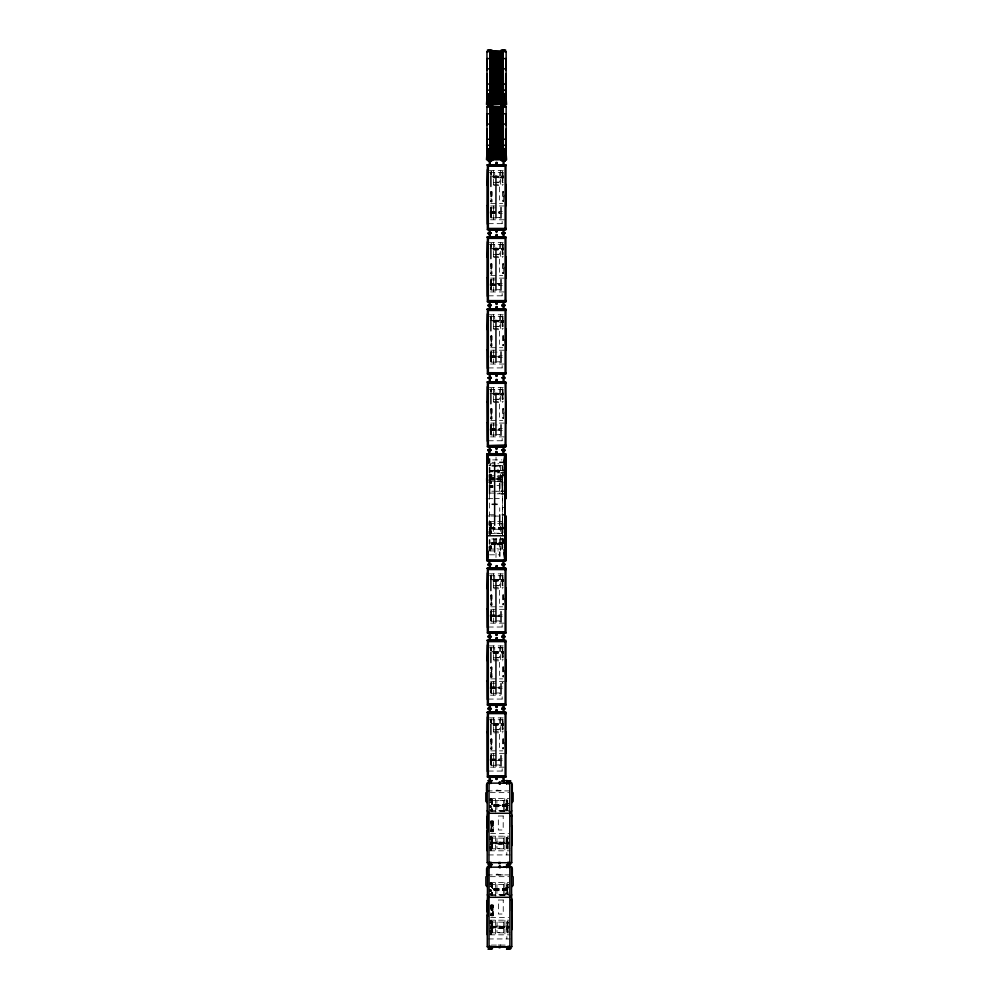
<?xml version="1.0" encoding="UTF-8"?>
<svg xmlns="http://www.w3.org/2000/svg" width="999" height="999" viewBox="0 0 999 999"><rect width="100%" height="100%" fill="white"/><g stroke="black" fill="none" stroke-linecap="round" stroke-linejoin="round"><path stroke-width="0.75" stroke-dasharray="5 3.75" d="M495.991 557.492L496.003 552.971M496.016 543.518L496.016 538.861M503.271 469.617L502.372 478.946L502.372 515.796M503.034 474.275L502.584 479.045L489.46 479.045M502.397 181.843L502.397 171.915M502.235 254.333L502.235 243.744L502.397 253.996M502.397 326.086L502.397 316.159M502.397 398.938L502.397 389.011M502.397 585.189L502.397 575.274M502.397 657.267L502.172 646.977L502.235 657.542M502.397 729.233L502.397 719.305M491.208 175.075L491.383 171.578L491.446 174.962M491.258 217.32L491.496 207.055L491.496 217.62M491.208 244.081L490.709 247.228M491.433 289.81L491.433 279.221L491.496 289.81M491.208 316.134L490.909 319.493L490.709 316.745M491.433 361.9L491.496 351.311M491.208 392.17L491.383 388.673L491.446 392.058M491.496 434.715L491.496 424.188M491.208 579.695L491.446 574.937L491.383 579.67M491.258 620.666L491.496 610.414L491.496 621.003M491.208 647.277L491.208 650.461L491.383 647.015M491.258 692.719L491.496 682.454L491.496 693.056M491.208 723.488L491.446 718.968L491.446 723.701M491.258 754.782L491.496 765.047L491.496 754.445M491.258 351.648L491.258 361.563M502.122 533.291L502.122 522.689L502.297 532.954M502.11 476.486L502.347 474.15M502.06 481.443L502.06 492.007M502.297 491.67L502.297 481.743M502.397 181.468L502.397 172.19M502.397 244.443L502.897 244.043L502.897 254.033L502.172 254.008L502.897 253.634M502.235 326.099L502.897 326.124L502.397 316.446M502.235 398.951L502.897 398.663M502.397 584.827L502.397 575.549M502.235 657.242L502.897 656.955M491.208 172.19L490.709 171.89M491.258 207.667L490.771 207.667M490.709 244.043L491.446 244.068L490.709 244.355M491.433 279.545L490.771 279.558L490.771 289.51L491.496 289.385M491.208 316.446L490.709 316.159M491.258 351.923L490.771 351.923M491.208 389.285L490.709 388.973M491.433 424.475L490.771 424.862M491.208 575.549L490.709 575.274M490.709 647.677L491.383 647.302L490.709 647.315M491.433 682.779L490.771 683.066M491.208 719.58L490.709 719.268M491.433 754.769L490.771 755.144M491.083 481.73L490.397 482.017M502.297 532.667L502.809 532.579M502.235 729.133L502.897 728.858M491.208 172.29L490.709 172.19M502.859 476.161L502.11 476.061L502.859 475.874M490.909 523.301L488.986 522.939M491.258 611.113L490.771 611.113M490.909 523.389L490.397 523.301M491.446 389.672L490.709 390.06M502.809 531.893L502.06 532.292M490.397 524.075L491.146 523.676M489.722 799.999L492.544 799.737L492.232 804.782M506.905 810.963L506.905 799.737L506.83 810.963L507.804 810.614L507.804 800.062L506.83 799.737M492.532 837.324L492.619 848.563L492.619 837.324L492.532 848.563L491.645 848.238L491.645 837.649M492.594 888.498L492.594 883.753L492.295 887.449L491.62 887.449M506.88 883.79L506.88 894.992M492.594 921.353L492.669 932.579L492.669 921.353L491.695 921.665L491.695 932.254M507.03 932.579L507.03 921.353L507.917 921.702L507.917 932.254L507.03 932.579L506.955 921.353M492.594 883.79L489.772 884.015M491.446 172.727L490.909 172.777M491.433 208.204L490.771 208.454M491.446 316.983L490.909 317.02M491.433 352.46L490.771 352.697M491.433 425.299L490.771 425.537M491.446 576.086L490.909 576.161M491.433 611.563L490.771 611.8M491.208 648.363L490.709 648.363M491.433 683.603L490.771 683.84M491.446 720.117L490.909 720.154M491.433 755.594L490.771 755.831M502.122 490.859L502.809 490.621M507.192 894.33L507.854 894.242M492.232 800.386L489.722 800.474M492.357 922.002L491.695 922.002M506.905 809.914L507.804 809.49M507.03 931.53L507.917 931.318M492.544 800.786L491.57 800.998M492.669 922.402L491.695 922.614M506.955 893.768L507.854 893.518M507.03 931.355L507.917 931.105M492.544 800.961L491.57 801.21M492.669 922.564L489.835 922.889M491.433 209.216L490.771 209.403M491.208 246.079L490.709 245.879M491.433 281.368L490.771 281.556M491.433 353.459L490.771 353.646M491.433 426.311L490.771 426.486M491.433 612.562L490.771 612.749M491.433 756.605L490.771 756.78M502.122 531.131L502.809 530.944M502.122 489.847L502.809 489.66M506.905 808.903L507.804 808.691M507.03 930.506L507.917 930.306M492.544 801.81L489.722 802.035M492.669 923.413L489.835 923.638M506.905 808.678L507.804 808.491M507.03 930.294L507.917 930.094M492.544 802.022L489.722 802.372M492.669 923.638L491.695 923.825M502.397 178.908L502.897 178.908M502.397 323.164L502.897 323.164M502.397 396.004L502.897 396.004M502.397 582.267L502.897 582.267M502.235 654.432L502.897 654.308M502.397 726.298L502.897 726.298M491.208 319.093L490.709 319.093M491.208 391.945L490.709 391.945M491.208 578.196L490.709 578.196M491.208 650.237L490.709 650.237M491.208 722.227L490.709 722.227M490.909 525.949L490.397 525.949M502.397 178.696L502.897 178.696M502.397 322.939L502.897 322.889M502.397 395.779L502.697 395.641M502.397 582.042L502.897 581.992M502.397 654.083L502.897 654.045M502.397 726.073L502.697 725.936M491.433 210.439L490.771 210.627M491.208 247.228L491.446 243.744M491.433 354.682L490.771 354.795M491.433 427.535L490.771 427.647M491.208 578.421L490.909 578.596M491.433 613.786L490.771 613.985M491.433 685.826L490.771 686.026M491.208 722.452L490.709 722.452M491.433 757.816L490.771 758.016M502.122 488.623L502.809 488.436M490.909 526.173L490.397 526.173M506.905 807.642L507.804 807.504M507.03 929.245L507.917 929.12M492.544 803.071L491.57 803.196M492.669 924.674L491.695 924.812M506.905 807.392L507.542 807.13M507.03 928.995L507.917 928.833M492.544 803.321L491.57 803.433M492.669 924.924L491.695 925.124M489.41 170.492L503.259 170.492M502.897 172.19L502.397 172.29M489.41 172.365L503.134 172.365M490.709 172.49L490.909 175.25M502.172 172.577L502.897 172.964M502.897 172.502L502.697 181.306M490.709 173.726L491.446 173.739L490.709 173.926M502.897 173.726L502.172 173.739L502.897 173.926M502.897 174.85L502.397 174.85M502.697 175.25L502.397 175.075M493.194 176.086L503.733 176.086L490.172 176.249M493.194 176.398L503.733 176.436M493.194 176.598L503.733 176.636M493.194 176.86L503.733 176.823M493.194 177.048L503.733 177.085M493.194 177.31L503.733 177.273M493.194 177.51L503.733 177.472M502.897 179.845L502.235 180.02L502.897 180.032M502.897 180.794L502.235 181.031L502.897 181.019M495.929 182.105L499.687 182.105L499.687 178.134M493.606 182.43L503.259 182.43M493.306 184.303L503.259 184.303M493.743 185.427L502.734 185.427M503.296 201.511L503.296 191.446M490.784 191.733L491.958 191.733L491.945 201.798L490.784 201.798L490.859 191.733M490.734 203.471L502.734 203.471M490.621 205.969L504.72 205.969M491.258 207.367L490.771 217.357L491.496 217.233M490.771 207.392L491.496 207.38M490.771 207.979L497.09 207.842M490.771 208.254L491.496 208.204M490.771 209.203L491.496 209.216M490.771 210.327L491.496 210.439M490.234 211.613L502.285 211.563M490.234 211.875L499.263 211.913M490.234 212.075L499.263 212.113M490.234 212.3L499.263 212.337M490.234 212.562L499.263 212.525M490.234 212.75L499.263 212.75M490.234 212.949L499.263 212.987M490.234 213.112L499.263 213.137M490.234 213.299L502.285 213.299M490.771 214.123L491.433 214.273M490.771 214.385L491.496 214.273M490.771 215.322L491.433 215.497M490.771 215.509L491.496 215.497M490.771 216.271L491.433 216.508M490.771 216.496L491.496 216.508M490.771 216.771L490.959 207.967M490.771 216.945L491.258 217.045M496.003 217.582L499.762 217.582M490.809 217.907L500.686 217.907M490.534 219.78L504.62 219.78M488.324 223.664L505.057 223.664M489.41 242.645L503.259 242.645M502.897 244.355L502.235 244.068M489.41 244.53L503.134 244.53M490.709 244.643L490.909 247.402M502.897 244.655L502.897 253.471M490.709 244.93L491.446 244.892L490.709 245.13M502.897 244.93L502.172 244.892L502.897 245.13M502.897 245.879L502.397 246.079M490.709 247.003L491.446 247.115M502.897 247.003L502.172 247.115L502.897 247.302M493.194 248.239L503.733 248.314M490.172 248.401L503.733 248.426M493.194 248.589L503.733 249.013M493.194 249.25L503.733 249.201M493.194 249.425L503.733 249.463M493.194 249.8L503.733 249.663M493.194 249.975L503.733 249.925M502.897 250.712L502.235 250.961L502.897 251.074M502.897 251.998L502.235 252.185L502.897 252.185M502.897 252.947L502.697 253.184M495.929 254.258L499.687 254.258L499.687 250.287M493.606 254.583L503.259 254.583M493.306 256.468L503.259 256.468M493.743 257.58L502.734 257.58M503.296 273.664L503.296 263.599M490.784 263.886L491.958 263.886L491.945 273.951L490.784 273.951L490.859 263.886M490.734 275.624L502.734 275.624M490.621 278.122L504.72 278.122M490.771 279.832L497.09 280.007M490.771 280.132L490.771 288.948M491.496 280.207L490.771 280.444M490.771 281.356L491.496 281.368M490.771 282.48L491.496 282.355M490.771 282.705L491.496 282.592M502.285 283.716L490.234 283.716L499.263 283.903M490.234 284.041L499.263 284.066M490.234 284.228L499.263 284.278M490.234 284.453L499.263 284.49M490.234 284.727L499.263 284.678M490.234 284.902L499.263 284.94M490.234 285.14L499.263 285.102M490.234 285.402L499.263 285.302M490.234 285.452L502.285 285.452M490.771 286.276L491.496 286.438M490.771 286.551L491.496 286.676M490.771 287.475L491.433 287.662M490.771 287.662L491.496 287.662M490.771 288.424L491.433 288.661M490.771 288.574L491.496 288.661M490.771 289.111L491.433 289.385M490.771 289.198L491.433 289.485M496.003 289.735L499.762 289.735M490.809 290.06L500.686 290.06M490.534 291.945L504.62 291.945M488.324 295.829L505.057 295.829M489.41 314.735L503.259 314.735M489.41 316.621L503.134 316.621M502.172 316.82L502.697 317.02M502.897 316.733L502.897 325.549M490.709 317.969L491.446 317.982L490.709 318.169M502.897 317.969L502.172 317.982L502.897 318.169M502.897 319.093L502.397 319.093M502.697 319.493L502.397 319.318M493.194 320.329L503.733 320.329M490.172 320.492L503.733 320.404M493.194 320.654L503.733 320.679M493.194 320.891L503.733 320.841M493.194 321.104L503.733 321.066M493.194 321.291L503.733 321.341M493.194 321.553L503.733 321.516M493.194 321.715L503.733 321.753M502.897 324.088L502.235 324.275L502.897 324.275M502.897 325.037L502.235 325.274L502.897 325.274M495.929 326.348L499.687 326.348L499.687 322.377M502.172 326.398L502.235 315.834M493.606 326.673L503.259 326.673M493.306 328.559L503.259 328.559M493.743 329.67L502.734 329.67M503.296 335.689L503.296 345.754M490.784 335.976L491.958 335.976L491.945 346.041L490.784 346.041L490.859 335.976M490.734 347.714L502.734 347.714M490.621 350.212L504.72 350.212M491.496 351.636L490.771 351.611L491.258 361.601M497.09 352.098L490.771 352.21L490.771 361.026M490.771 352.547L491.496 352.46M490.771 353.446L491.496 353.459M490.771 354.57L491.496 354.682M490.234 355.881L502.285 355.806M490.234 355.994L499.263 356.156M490.234 356.318L499.263 356.368M490.234 356.543L499.263 356.581M499.263 356.768L490.234 356.768L499.263 356.993M490.234 357.03L499.263 357.192M490.234 357.392L499.263 357.367M490.234 357.542L502.285 357.542M490.771 358.279L491.433 358.529M490.771 358.641L491.496 358.529M490.771 359.565L491.433 359.752M490.771 359.752L491.496 359.752M490.771 360.514L491.433 360.751M490.771 360.751L491.496 360.751M490.771 361.288L491.258 361.288M490.771 361.563L491.496 361.476M496.003 361.825L499.762 361.825M490.809 362.15L500.686 362.15M490.534 364.036L504.62 364.036M488.324 367.919L505.057 367.919M489.41 387.587L503.259 387.587M489.41 389.46L503.134 389.46M490.709 389.598L490.909 392.332M502.172 389.672L502.697 389.872M502.897 389.585L502.897 398.389M490.709 390.821L491.446 390.834L490.709 391.009M502.897 390.821L502.172 390.834L502.897 391.009M502.897 391.945L502.397 391.945M502.897 392.17L502.397 392.17M493.194 393.181L503.733 393.169M490.172 393.344L503.733 393.369M493.194 393.494L503.733 393.531M493.194 393.693L503.733 393.731M493.194 393.918L503.733 393.956M493.194 394.18L503.733 394.143M493.194 394.368L503.733 394.405M493.194 394.605L503.733 394.568M503.733 394.73L493.194 394.867L503.733 394.917M502.897 396.94L502.235 397.115L502.897 397.127M502.897 397.889L502.235 398.126L502.897 398.114M502.897 398.564L502.235 398.851L502.897 398.963L502.397 389.285M495.929 399.2L499.687 399.2L499.687 395.229M502.172 399.238L502.235 388.673M493.606 399.525L503.259 399.525M493.306 401.398L503.259 401.398M493.743 402.522L502.734 402.522M503.296 418.606L503.296 408.541M490.784 408.828L491.958 408.828L491.945 418.893L490.784 418.893L490.859 408.828M490.734 420.567L502.734 420.567M490.621 423.064L504.72 423.064M491.496 424.575L490.771 424.45C491.196 439.248 491.183 436.825 491.496 424.15M497.09 424.937L490.771 425.062L490.771 433.866M490.771 425.387L491.496 425.299M490.771 426.298L491.496 426.311M490.771 427.422L491.496 427.535M490.234 428.708L502.285 428.646M490.234 429.008L499.263 428.846M490.234 429.208L499.263 429.17M490.234 429.433L499.263 429.395M490.234 429.62L499.263 429.62M490.234 429.657L499.263 429.845M490.234 429.882L499.263 430.045L490.234 430.207M490.234 430.344L502.285 430.394M490.771 431.118L491.433 431.368M490.771 431.481L491.496 431.368M490.771 432.417L491.433 432.592M490.771 432.604L491.496 432.592M490.771 433.366L491.496 433.753M490.771 433.504L491.433 433.753M490.771 434.041L491.433 434.328M490.771 434.415L491.496 434.428M496.003 434.677L499.762 434.677M490.809 435.002L500.686 435.002M490.534 436.875L504.62 436.875M488.324 440.759L505.057 440.759M492.607 459.89L501.898 459.89M492.107 462.337L494.642 462.337M489.035 463.761L498.826 463.761M489.035 465.222L490.309 465.109M497.689 465.646L504.557 465.646M489.035 465.734L490.309 465.734L490.309 464.21M495.779 465.971L499.6 465.971L499.6 469.942L497.052 469.942M502.859 466.595L502.11 466.321L502.859 466.233L502.859 470.654M502.859 466.758L502.659 470.641M502.11 467.045L502.859 467.132M502.859 468.044L502.11 468.044L502.859 468.231M502.859 469.155L502.347 469.155M502.659 469.518L502.347 469.38M491.433 470.429L503.708 470.429M489.91 470.566L492.969 470.566M494.505 470.604L503.708 470.566M489.91 470.766L492.969 470.766M494.505 470.804L503.708 470.766M489.91 470.979L492.969 470.979M494.505 470.979L499.113 471.029M489.91 471.216L492.969 471.216M494.505 471.253L499.113 471.216M489.91 471.441L492.969 471.441M494.505 471.441L499.113 471.478M494.505 471.64L499.113 471.665M489.91 471.803L492.969 471.803M499.637 471.778L494.505 471.828L499.113 471.99M497.177 472.827L499.712 472.827M489.035 474.6L490.309 474.6M490.447 474.725L490.447 475.586M502.859 474.662L502.859 475.586M489.035 475.037L491.133 475.337M502.859 475.099L502.172 475.337L502.859 475.299M489.035 475.424L491.196 475.337M489.035 475.799L504.645 475.699M490.447 475.874L490.959 475.786M489.035 476.236L491.196 476.061M489.572 476.323L492.107 476.323M497.177 476.323L502.247 476.323M489.035 476.648L490.309 476.648M490.959 474.15L491.196 476.486M489.035 477.097L490.309 477.097M489.035 477.584L504.645 477.584M488.898 478.159L502.634 478.159M489.46 478.946L493.394 478.946M496.028 478.946L502.584 478.946L502.584 535.751M488.986 479.283L504.507 479.283M488.986 479.72L490.259 479.72M488.898 480.082L502.634 480.082M488.986 480.619L490.259 480.619M488.986 480.731L490.172 480.731M488.986 481.256L504.507 481.156M494.443 481.481L499.537 481.481M488.986 481.843L491.146 481.83L488.986 482.205M502.06 481.83L502.809 481.743L502.809 491.695L502.06 491.683M502.809 482.017L502.122 481.73M502.809 482.292L502.122 481.83M488.986 482.592L491.146 482.554L488.986 482.879M502.06 482.554L502.809 482.604M502.809 482.792L502.122 482.554M490.397 483.191L490.596 482.28M502.06 483.566L502.809 483.553M502.06 484.79L502.809 484.677M502.597 485.039L502.122 484.79M496.99 485.452L499.537 485.452M489.847 485.764L492.919 485.826M489.847 485.926L492.919 485.926M502.06 485.876L502.809 485.926M489.847 486.113L492.919 486.113M502.06 486.138L502.809 486.163M489.847 486.313L492.919 486.313M489.847 486.95L492.919 486.95M489.847 487.187L492.919 487.15M502.06 487.275L502.809 487.212M489.847 487.312L492.919 487.437M502.809 487.312L502.06 487.524M502.06 488.623L502.809 488.736M502.06 489.847L502.809 489.86M502.809 490.771L502.06 490.859M491.77 491.221L504.595 491.221M497.015 491.258L499.562 491.258L499.562 487.287M502.809 491.396L502.06 491.583M490.259 493.094L500.474 493.119M497.177 493.806L499.712 493.806M489.91 498.601L492.832 498.688M494.268 498.601L502.997 498.601M502.584 507.392L504.994 507.392M489.572 514.785L494.642 514.785M495.716 515.996L489.935 515.996L492.819 516.096M494.268 516.096L498.626 516.096M488.986 521.59L504.595 521.59M488.986 522.09L490.259 522.09M488.986 522.527L490.259 522.527M502.809 523.301L502.06 523.114L502.809 522.989L502.809 532.979L502.06 532.954L502.809 532.667M488.986 523.376L504.595 523.476M490.397 523.588L490.397 532.417M502.06 523.676L502.809 524.075M488.986 523.751L490.596 523.913M488.986 524.138L490.259 524.138M488.986 524.587L490.259 524.587M488.986 524.85L491.146 524.85L490.397 525.024M502.06 524.85L502.809 524.837M502.809 525.024L502.122 524.85M488.986 525.174L490.596 525.337M502.06 525.824L502.809 525.949M502.06 526.073L502.809 526.173M488.986 527.035L490.259 527.035M503.658 527.185L489.847 527.547M489.847 527.709L503.658 527.747M489.847 527.922L503.658 527.971M489.847 528.196L503.658 528.159M489.847 528.421L503.658 528.384M489.847 528.608L503.658 528.583M489.847 528.771L503.658 528.883M503.658 528.933L489.847 528.933L489.847 527.185M488.986 529.258L490.259 529.258M502.597 529.657L502.06 529.907M490.397 529.795L490.909 529.795M490.397 530.019L490.909 530.019M502.06 530.144L502.809 530.019M488.986 530.993L491.083 531.131L490.397 531.143M502.06 531.131L502.809 531.143M488.986 531.393L490.259 531.393M488.986 531.805L490.259 531.805M490.397 531.893L491.083 532.142L488.986 532.105M502.06 532.142L502.809 532.092M488.986 532.479L491.083 532.867L490.397 532.979L490.397 522.989M488.986 532.842L490.909 532.667M488.986 533.441L490.259 533.441M488.986 533.528L504.507 533.528M488.986 534.065L490.259 534.065M502.347 548.089L502.859 538.511L502.11 538.623L502.859 538.911M491.833 538.985L503.396 538.985M502.859 539.123L502.859 547.914M502.859 539.435L502.11 539.348L502.859 539.585M502.859 540.347L502.11 540.359L502.859 540.534M502.859 541.47L502.659 541.87M489.91 542.869L503.708 542.707M491.433 543.056L503.708 542.894M491.433 543.256L496.041 543.219M497.577 543.256L503.708 543.219M491.433 543.481L496.041 543.444M497.577 543.481L503.708 543.444M491.433 543.668L496.041 543.668L491.433 543.893M497.577 543.668L503.708 543.668L497.577 543.893M496.041 543.931L491.433 544.093L496.041 544.28M497.577 543.931L503.708 544.093L497.577 544.28M491.433 544.443L496.041 544.38M497.577 544.393L503.708 544.38M497.052 544.755L499.6 544.755L499.6 548.726L497.052 548.726M502.859 545.167L502.172 545.417L502.859 545.529M489.035 546.503L491.133 546.64M502.859 546.465L502.172 546.64L502.859 546.653M490.447 546.653L491.196 546.64M489.035 546.915L490.646 547.015M489.035 547.315L491.133 547.652M502.859 547.415L502.172 547.652L502.859 547.602M489.035 547.614L491.196 547.652M489.035 548.001L490.646 547.914L490.646 545.267M490.447 548.189L491.133 548.376M489.035 548.364L491.196 548.376M490.447 548.501L491.196 548.801M489.035 549.05L504.557 549.05M489.035 549.475L490.222 549.475L490.222 550.924L490.447 545.267M489.035 549.587L490.309 549.587M489.035 550.486L490.309 550.486M489.035 550.924L498.351 550.924M489.51 554.807L498.801 554.807M489.41 573.838L503.259 573.838M489.41 575.724L503.134 575.724M490.709 575.849L490.909 579.72M502.897 575.836L502.697 584.665M502.172 576.086L502.697 576.123M490.709 577.072L491.446 577.085L490.709 577.272M502.897 577.072L502.172 577.085L502.897 577.272M502.897 578.196L502.397 578.196M502.897 578.421L502.397 578.421M493.194 579.482L503.733 579.432M490.172 579.595L503.733 579.507M493.194 579.782L503.733 579.757M493.194 579.944L503.733 579.994M493.194 580.169L503.733 580.207M493.194 580.394L503.733 580.444M493.194 580.619L503.733 580.656M493.194 580.819L503.733 580.856M493.194 580.993L503.733 581.131L493.194 581.168M502.897 583.191L502.235 583.379L502.897 583.379M502.897 584.14L502.235 584.378L502.897 584.378M495.929 585.451L499.687 585.451L499.687 581.48M502.172 585.501L502.235 574.937M493.606 585.776L503.259 585.776M493.306 587.662L503.259 587.662M493.743 588.773L502.734 588.773M503.296 594.792L503.296 604.857M490.784 595.079L491.958 595.079L491.945 605.144L490.784 605.144L490.859 595.079M490.734 606.818L502.734 606.818M490.621 609.315L504.72 609.315M491.258 610.714L490.771 620.704L491.496 620.579M490.771 610.751L491.496 610.739M490.771 611.313L497.09 611.201M490.771 611.65L491.496 611.563M490.771 612.549L491.496 612.562M490.771 613.673L491.496 613.786M490.234 615.072L502.285 614.909M490.234 615.097L499.263 615.234M490.234 615.471L499.263 615.421M490.234 615.646L499.263 615.684M490.234 615.871L499.263 615.871L490.234 616.096M499.263 616.133L490.234 616.296L499.263 616.47M490.234 616.583L502.285 616.645M490.771 617.469L491.433 617.632M490.771 617.744L491.496 617.632M490.771 618.668L491.433 618.856M490.771 618.868L491.496 618.856M490.771 619.617L491.433 619.855M490.771 619.817L491.496 619.855M490.771 620.142L490.959 611.313M490.771 620.304L491.258 620.391M496.003 620.928L499.762 620.928M490.809 621.253L500.686 621.253M490.534 623.139L504.62 623.139M488.324 627.022L505.057 627.022M489.41 645.878L503.259 645.878M502.172 647.402L502.897 647.677M489.41 647.764L503.134 647.764M502.897 648.201L502.397 648.214M490.709 649.125L491.446 649.138L490.709 649.313M502.897 649.125L502.172 649.138L502.897 649.313M502.897 650.237L502.397 650.237M490.709 650.461L491.446 650.349M502.897 650.461L502.397 650.461M490.709 650.549L490.909 647.876M493.194 651.473L503.733 651.485L490.172 651.635M493.194 651.798L503.733 651.835M493.194 652.035L503.733 651.997M493.194 652.26L503.733 652.21M493.194 652.447L503.733 652.484M493.194 652.659L503.733 652.709M493.194 652.871L503.733 652.896M493.194 653.034L503.733 653.059M493.194 653.221L503.733 653.221M502.897 655.232L502.235 655.419L502.897 655.431M502.897 656.181L502.235 656.418L502.897 656.418M502.897 656.705L502.697 647.876M502.897 656.867L502.235 657.142L502.897 657.267L502.397 647.589M495.929 657.492L499.687 657.492L499.687 653.533M493.606 657.817L503.259 657.817M493.306 659.702L503.259 659.702M493.743 660.826L502.734 660.826M503.296 666.832L503.296 676.91M490.784 677.197L491.958 677.197L491.958 667.12L490.784 667.12L490.859 677.197M490.734 678.87L502.734 678.87M490.621 681.355L504.72 681.355M502.285 682.492L502.46 682.792M491.496 682.879L490.771 682.792L490.771 692.744L491.496 692.719M502.222 682.779L502.947 683.154M502.947 683.066L502.285 682.779M490.771 683.154L497.09 683.241M490.771 683.366L490.771 692.17M490.771 683.678L491.496 683.603M490.771 684.602L491.496 684.402M490.771 684.79L491.496 684.615M490.771 685.714L491.496 685.826M490.234 686.962L502.285 686.95M490.234 687.137L499.263 687.112M490.234 687.474L499.263 687.312M499.263 687.687L490.234 687.961M490.234 688.186L499.263 688.348M490.234 688.511L499.263 688.536M490.234 688.698L502.285 688.698M490.771 689.422L491.433 689.672M490.771 689.785L491.496 689.672M490.771 690.709L491.433 690.896M490.771 690.908L491.496 690.896M490.771 691.658L491.496 692.057M490.771 691.808L491.433 692.057M490.771 692.432L491.433 692.632M490.771 692.719L491.496 692.632M496.003 692.969L499.762 692.969M490.809 693.294L500.686 693.294M490.534 695.179L500.686 695.179M488.324 699.063L505.057 699.063M489.41 717.869L503.259 717.869M489.41 719.755L503.134 719.755M490.709 719.867L490.709 722.539M502.172 719.954L502.697 720.154M502.897 719.867L502.897 728.683M490.709 721.116L491.446 721.128L490.709 721.303M502.897 721.116L502.172 721.128L502.897 721.303M502.897 722.227L502.397 722.227M502.897 722.452L502.397 722.452M493.194 723.463L503.733 723.476L490.172 723.626M493.194 723.788L503.733 723.825M493.194 724.025L503.733 723.988M493.194 724.25L503.733 724.2M493.194 724.437L503.733 724.475M493.194 724.65L503.733 724.7M493.194 724.862L503.733 724.887M493.194 725.024L503.733 725.137L493.194 725.212M502.897 727.222L502.235 727.409L502.897 727.422M502.897 728.171L502.235 728.408L502.897 728.371M502.897 728.945L502.235 729.233L502.897 729.233L502.397 719.58M495.929 729.482L499.687 729.482L499.687 725.524M502.172 729.532L502.235 718.968M493.606 729.807L503.259 729.807M493.306 731.693L503.259 731.693M493.743 732.816L502.734 732.816M503.296 738.823L503.296 748.888M490.784 739.11L491.958 739.11L491.958 749.188L490.784 749.188L490.859 739.11M490.734 750.861L502.734 750.861M490.621 753.346L504.72 753.346M491.496 754.869L490.771 754.745L490.771 764.735L491.433 765.009M490.771 755.344L497.09 755.232M490.771 755.631L491.496 755.594M490.771 756.593L491.496 756.605M490.771 757.704L491.496 757.816M490.234 759.015L502.285 758.94M490.234 759.302L499.263 759.265M490.234 759.465L499.263 759.502M490.234 759.727L499.263 759.677M490.234 759.914L499.263 759.914M490.234 759.952L499.263 760.127M490.234 760.177L499.263 760.339L490.234 760.501M490.234 760.689L502.285 760.689M490.771 761.513L491.433 761.663M490.771 761.775L491.496 761.663M490.771 762.699L491.433 762.886M490.771 762.899L491.496 762.886M490.771 763.648L491.433 763.885M490.771 763.798L491.496 763.885M490.771 764.173L490.959 755.344M490.771 764.335L491.433 764.61M490.771 764.71L491.496 764.61M496.003 764.959L499.762 764.959M490.809 765.284L500.686 765.284M490.534 767.17L504.62 767.17M488.324 771.053L505.057 771.053M496.103 790.584L502.872 790.584M487.2 790.896L511.75 790.896M490.272 792.644L508.678 792.644M489.722 798.576L508.703 798.576M489.722 799.1L491.396 799.1M489.722 799.575L491.396 799.575M507.142 800.386L507.804 800.386M491.296 800.574L508.703 800.574M489.722 800.861L491.396 800.861M506.83 800.786L507.804 801.036M506.83 800.961L507.804 801.21M506.83 801.81L507.804 802.01M506.83 802.022L507.804 802.209M506.83 803.071L507.804 803.196M506.83 803.321L507.804 803.433M508.653 803.508L505.556 803.508L505.556 810.801M493.868 804.557L508.916 804.507M493.868 804.707L508.916 804.844M493.868 805.094L508.916 805.057M493.868 805.569L508.916 805.531M493.868 805.806L508.916 805.768M493.868 806.018L508.916 805.981M493.868 806.156L508.916 806.293M493.868 806.355L508.916 806.355M491.57 809.49L492.544 809.914M489.722 809.714L491.833 809.739M492.47 809.752L492.544 810.963L492.47 808.678M491.57 810.039L491.833 809.078M507.804 810.039L507.542 800.699M489.722 810.114L492.544 810.626L489.722 810.501M490.259 810.801L508.653 810.801M489.722 811.126L491.396 811.126M491.146 811.225L510.027 811.225M490.671 821.091L493.231 821.091L493.231 831.755L490.671 831.755M490.609 833.528L508.591 833.528M489.785 836.175L508.778 836.175M489.785 836.687L491.458 836.687M489.785 837.162L491.458 837.162M506.98 837.324L506.98 848.563L506.98 837.324L506.98 848.563L507.867 848.201L507.867 837.649L506.893 837.362M492.619 837.362L489.785 837.599M492.619 837.674L491.645 837.974M506.893 837.674L507.867 837.974M489.785 838.061L508.766 838.161M491.645 838.298L491.908 847.639L489.785 847.714M506.893 838.386L507.867 838.636M489.785 838.461L491.908 838.598M492.619 838.548L491.645 838.636M489.785 838.873L491.458 838.873M489.785 839.335L491.908 839.26M492.619 839.397L489.785 839.622M506.893 839.397L507.867 839.61M492.619 839.622L491.645 839.809M506.893 839.622L507.867 839.809M489.785 839.972L491.645 840.147M492.619 840.659L491.645 840.796M506.893 840.659L507.867 840.796M491.645 841.033L492.619 840.908M506.893 840.908L507.867 841.033M489.81 841.258L491.908 841.208M490.921 842.269L508.991 842.157L490.921 842.107L490.921 843.943L508.991 843.88M490.921 842.469L508.991 842.444M490.921 842.644L508.991 842.694M490.921 842.919L508.991 842.881M490.921 843.119L508.991 843.168M508.991 843.356L490.921 843.743M489.772 844.292L491.458 844.292M489.772 844.967L492.619 844.979M506.893 844.979L507.867 844.867M491.645 845.104L492.619 845.229M506.893 845.229L507.867 845.104M491.645 846.078L492.619 846.278M507.867 846.078L506.893 846.278M489.785 846.128L492.619 846.49M507.867 846.29L506.893 846.49M489.785 846.565L491.908 846.665M489.785 846.99L492.619 847.339M507.867 847.09L506.893 847.339M489.785 847.302L492.619 847.502M507.867 847.289L506.893 847.502M507.867 847.639L507.604 838.286M491.645 847.814L492.619 848.213M507.867 847.914L506.893 848.114M489.785 848.089L491.458 848.089M489.785 848.725L491.458 848.725M489.785 848.825L510.102 848.825M489.785 849.387L491.458 849.387M489.785 850.349L491.458 850.349M489.785 850.811L510.102 850.811M488.386 854.932L510.352 854.932M487.25 874.912L511.8 874.912M490.322 876.672L508.728 876.672M489.772 882.592L508.766 882.592M489.772 883.116L491.446 883.116M489.772 883.591L491.446 883.591M489.772 884.49L508.753 884.59M491.62 884.714L491.895 887.636M492.594 884.802L491.62 885.226M507.854 884.714L507.854 894.068M489.772 884.889L491.895 885.014M506.88 884.977L507.592 885.014M492.594 885.826L489.772 886.051M506.88 885.826L507.854 886.026M492.594 886.038L491.62 886.238M506.88 886.038L507.854 886.238M489.772 886.388L491.895 886.475M492.594 887.087L491.62 887.212M506.88 887.087L507.854 887.212M506.88 887.337L507.854 887.449M491.895 887.537L491.62 884.078M508.703 887.524L505.606 887.524L505.606 894.817M493.918 888.523L508.966 888.523M493.918 888.586L508.966 888.723M493.918 888.86L508.966 888.898M493.918 889.073L508.966 889.11M493.918 889.31L508.966 889.347M493.918 889.547L508.966 889.597M493.918 889.784L508.966 889.784M493.918 889.822L508.966 889.997M493.918 890.034L508.966 890.171M493.918 890.296L508.966 890.321M507.592 891.145L506.88 891.408M506.88 891.657L507.854 891.52M507.854 892.507L506.88 892.694M507.854 892.706L506.88 892.919M491.895 893.094L491.895 894.068L489.772 894.13M491.62 893.518L492.594 893.93M489.772 893.73L492.519 893.93M507.854 893.718L506.88 893.768M491.62 894.33L492.295 894.33M489.772 894.517L491.446 894.517M491.62 894.629L492.519 894.992L492.519 892.694M507.192 894.667L507.854 894.629M490.309 894.817L508.703 894.817M489.772 895.154L491.446 895.154M491.196 895.254L510.089 895.254M490.684 905.106L493.281 905.106L493.206 915.771L490.684 915.771M490.659 917.544L508.641 917.544M489.835 920.191L508.828 920.191M489.835 920.703L491.508 920.703M489.835 921.178L491.508 921.178M489.835 921.615L491.508 921.615M507.255 922.002L507.917 922.002M489.835 922.077L508.816 922.177M489.835 922.477L491.958 922.302L491.958 931.655M506.955 922.402L507.917 922.651M507.917 922.314L507.654 931.655M506.955 922.564L507.917 922.814M489.835 923.351L491.508 923.351M506.955 923.413L507.917 923.625M506.955 923.638L507.917 923.825M489.835 923.988L491.958 924.075M506.955 924.674L507.917 924.812M506.955 924.924L507.654 925.224M489.86 925.274L491.958 925.224M509.04 926.123L490.984 926.11L490.984 927.971L509.04 927.959M490.984 926.285L509.04 926.323M490.984 926.46L509.04 926.498M490.984 926.71L509.04 926.66M490.984 926.947L509.04 926.897M490.984 927.134L509.04 927.184M490.984 927.372L509.04 927.372M490.984 927.621L509.04 927.584M490.984 927.896L509.04 927.771M489.835 928.321L491.508 928.321M491.695 928.883L492.669 928.995M489.835 928.983L492.669 929.245M489.835 930.144L492.669 930.294M491.695 930.306L492.669 930.506M489.835 930.581L491.508 930.581M489.835 931.006L491.508 931.006M491.695 931.105L492.669 931.355M489.835 931.318L492.669 931.53M489.835 931.73L492.669 932.229L491.695 931.93M507.917 931.642L507.03 932.229L507.917 931.93M489.835 932.117L492.594 932.542M489.835 932.841L510.152 932.841M489.835 933.416L491.508 933.416M489.835 934.365L491.508 934.365M489.835 934.827L510.152 934.827M488.436 938.948L510.402 938.948M491.408 945.079L507.754 945.079M502.172 470.629L502.347 466.233M506.955 883.79L507.854 884.115L507.854 894.667M492.47 810.938L491.57 810.614L491.57 809.078M502.347 538.536L502.347 548.189M502.884 538.723L503.184 541.97M502.672 538.861L503.271 545.067M506.818 852.534L506.818 854.932M506.868 936.55L506.868 938.948M504.845 836.151L504.845 850.811M504.895 920.166L504.895 934.827M504.757 798.551L504.757 811.75M504.807 882.567L504.807 895.778M504.02 894.817L497.115 894.817M503.971 810.801L497.065 810.801M503.658 838.111L503.658 842.319M503.621 884.54L503.621 888.748M503.708 922.139L503.708 926.335M503.571 804.732L503.571 800.524L496.89 800.524L496.89 804.732M503.521 810.888L503.521 806.68L496.853 806.68L496.853 810.888M503.583 894.904L503.583 890.696L496.903 890.696L496.903 894.904M503.134 191.446L503.071 201.511M503.134 263.599L503.071 273.664M503.134 335.689L503.071 345.754M503.134 408.541L503.071 418.606M503.134 594.792L503.071 604.857M503.134 666.832L503.071 676.91M503.134 738.823L503.071 748.888M503.059 874.912L496.153 874.912M502.772 191.446L502.947 201.511M502.772 263.599L502.797 273.664M502.897 335.689L502.947 345.754M502.772 408.541L502.947 418.606M502.859 474.15L502.859 476.186M502.897 594.792L502.947 604.857M502.897 666.832L502.947 676.91M502.897 738.823L502.772 748.888M502.372 517.332L502.372 535.751M502.172 171.578L502.235 182.18M502.16 221.403L502.16 223.664M502.16 293.556L502.16 295.829M502.16 365.646L502.16 367.919M502.16 438.499L502.16 440.759M502.16 624.75L502.16 627.022M502.16 696.79L502.16 699.063M502.16 768.78L502.16 771.053M500.861 945.029L498.151 945.029M500.611 170.467L500.611 184.303M500.611 242.62L500.611 256.468M500.611 314.71L500.611 328.559M500.611 387.562L500.611 401.398M500.549 465.309L500.549 477.609M500.474 479.283L500.474 482.355M500.474 526.348L500.474 535.414M500.549 537.087L500.549 550.924M500.611 573.813L500.611 587.662M500.611 645.854L500.611 659.702M500.611 717.844L500.611 731.693M499.725 172.328L499.725 176.299M499.725 244.48L499.725 248.451M499.725 316.571L499.725 320.542M499.725 389.423L499.725 393.381M499.712 507.792L499.712 511.288M499.637 538.948L499.637 542.907M499.725 575.674L499.725 579.645M499.725 651.685L499.725 647.714L494.705 647.714L494.705 650.361M499.725 719.705L499.725 723.676M499.438 186.925L499.438 200.137M499.438 259.078L499.438 272.29M499.438 331.168L499.438 344.38M499.438 404.021L499.438 417.232M499.438 590.284L499.438 603.496M499.438 662.325L499.438 675.536M499.438 734.315L499.438 747.527M498.002 790.871L498.002 790.134L496.54 790.134L496.54 790.871M498.051 874.887L498.051 874.15L496.59 874.15L496.59 874.887M496.978 838.111L496.978 842.319M496.953 884.54L496.953 888.748M497.04 922.139L497.04 926.335M496.028 457.192L496.028 460.302M496.028 538.536L496.028 542.694M495.516 836.151L495.516 850.811M495.479 882.567L495.479 897.239M495.566 920.166L495.566 934.827M495.429 798.551L495.429 813.223M494.705 172.328L494.705 174.975M494.705 244.48L494.705 247.128M494.705 316.571L494.705 319.218M494.705 389.423L494.705 392.058M494.705 575.674L494.705 579.645M494.705 719.705L494.705 723.676M494.53 538.948L494.53 542.907M493.606 170.467L493.606 184.303M493.668 205.944L493.668 219.78M493.606 242.62L493.606 256.468M493.668 278.097L493.668 291.945M493.606 314.71L493.606 328.559M493.668 350.187L493.668 364.036M493.606 387.562L493.606 401.398M493.668 423.039L493.668 436.875M493.606 573.813L493.606 587.662M493.668 609.29L493.668 623.139M493.606 645.854L493.606 659.702M493.668 681.33L493.668 695.179M493.606 717.844L493.606 731.693M493.668 753.321L493.668 767.17M493.406 538.623L493.406 543.294M493.344 526.348L493.344 533.878M493.106 821.091L493.156 831.755M493.044 905.106L493.169 915.771M492.919 821.091L492.919 831.755M492.757 821.091L492.669 831.755M492.594 892.694L492.594 894.992M492.544 799.737L492.47 804.757M492.457 821.091L492.357 831.755M492.519 883.753L492.519 888.498M492.407 905.106L492.507 915.771M492.295 892.507L492.295 894.667M492.17 905.106L492.17 915.771M492.007 821.091L492.12 831.755M492.07 905.106L492.07 915.771M491.895 191.733L491.783 201.798M491.783 263.886L491.733 273.951M491.783 335.976L491.733 346.041M491.895 408.828L491.783 418.893M491.733 595.079L491.87 605.144M491.783 667.12L491.895 677.197M491.783 739.11L491.733 749.188M491.833 800.699L491.833 804.707M491.82 905.106L491.82 915.771M491.595 191.733L491.533 201.798M491.533 263.886L491.595 273.951M491.595 335.976L491.533 346.041M491.533 408.828L491.595 418.893M491.595 595.079L491.533 605.144M491.595 667.12L491.533 677.197M491.533 739.11L491.595 749.188M491.57 800.062L491.57 804.782M491.62 892.507L491.62 894.667M491.72 905.106L491.72 915.771M491.371 191.733L491.371 201.798M491.371 263.886L491.371 273.951M491.446 315.834L491.383 320.304M491.371 335.976L491.371 346.041M491.371 408.828L491.371 418.893M491.371 595.079L491.371 605.144M491.371 667.12L491.371 677.197M491.371 739.11L491.371 749.188M491.396 798.576L491.396 804.495M491.396 805.943L491.396 811.8M491.333 821.091L491.433 831.755M491.458 836.175L491.458 850.811M491.446 882.592L491.446 888.511M491.446 889.959L491.446 895.778M491.483 905.106L491.383 915.771M491.508 920.191L491.508 934.827M491.296 191.733L491.121 201.798L491.046 191.733M491.296 263.886L491.121 273.951L491.046 263.886M491.296 346.041L491.121 335.976L491.046 346.041M491.296 418.893L491.121 408.828L491.046 418.893M491.196 474.338L491.133 476.486M491.196 545.417L491.133 548.801L490.959 545.304M491.296 605.144L491.121 595.079L491.046 605.144M491.296 677.197L491.121 667.12L491.046 677.197M491.296 739.11L491.121 749.188L491.046 739.11M491.171 905.106L491.171 915.771M491.083 905.106L490.909 915.771L490.846 905.106M490.796 821.091L490.859 831.755M490.447 474.15L490.309 477.584M490.397 481.705L490.397 483.553M490.259 479.283L490.259 483.916M490.259 521.59L490.259 535.414M489.66 545.691L489.66 554.408M489.597 478.946L489.597 483.541M489.597 494.293L489.597 534.215M491.083 481.406L491.146 483.566L491.083 481.406M491.083 522.689L491.146 533.291L491.083 522.689M507.142 810.314L507.804 810.214L507.142 810.314M503.733 177.772L493.194 177.76L503.733 177.822M503.733 322.015L493.194 322.003L503.733 322.078M499.537 529.245L494.443 529.245L494.443 533.204L499.537 533.204L499.537 529.245M508.916 805.281L493.868 805.281L508.916 805.331M503.196 815.996L498.326 815.996L498.326 829.994L503.196 829.994L503.196 815.996M503.621 844.267L496.94 844.267L496.94 848.476L503.621 848.476L503.621 844.267M503.246 900.012L498.376 900.012L498.376 914.01L503.246 914.01L503.246 900.012M503.671 928.296L497.002 928.296L497.002 932.492L503.671 932.492L503.671 928.296M502.172 548.476L502.172 538.199L502.11 548.476M492.807 915.771L492.807 905.106L492.719 915.771M491.77 831.755L491.77 821.091L491.658 831.755M491.121 831.755L491.121 821.091L491.033 831.755"/><path stroke-width="1.5" d="M488.898 450.324L488.898 454.083L489.835 454.083L489.835 450.324M489.323 233.329L489.323 237.088L490.247 237.088L490.247 233.329M489.323 161.176L489.323 164.935L490.247 164.935L490.247 161.176M489.323 564.522L489.323 568.281L490.247 568.281L490.247 564.522M489.323 378.271L489.323 382.03L490.247 382.03L490.247 378.271M489.323 305.419L489.323 309.178L490.247 309.178L490.247 305.419M489.323 708.553L489.323 712.312L490.247 712.312L490.247 708.566M489.323 636.575L489.323 640.322L490.247 640.322L490.247 636.575M489.61 783.516L489.622 781.018M489.672 867.544L489.672 865.034M490.846 783.528L490.846 781.018M490.896 867.544L490.896 865.034M502.947 450.324L502.934 454.083L503.883 454.083L503.883 450.324M503.121 161.176L503.109 164.935L504.033 164.935L504.045 161.176M503.121 378.271L503.109 382.03L504.033 382.03L504.045 378.271M503.121 305.419L503.109 309.178L504.033 309.178L504.045 305.419M503.121 233.329L503.109 237.088L504.033 237.088L504.045 233.329M503.121 708.553L503.109 712.312L504.033 712.312L504.045 708.566M503.121 564.522L503.109 568.281L504.033 568.281L504.045 564.522M507.992 783.516L507.992 781.018M508.041 867.544L508.041 865.034M509.215 781.018L509.403 783.191M509.265 865.034L509.453 867.207M504.52 515.784L505.819 515.996L505.819 560.601L487.05 560.601L487.962 551.148M487.949 552.834L487.187 560.601L487.187 454.095L487.949 461.863M504.033 461.863L504.782 454.095L504.782 560.601L504.033 552.834M503.933 465.059L504.994 454.095L504.994 560.601L487.05 560.464M490.01 807.005C490.297 803.933 490.859 808.84 489.897 806.018M489.822 806.455L490.497 806.917M489.86 890.783C490.796 888.036 490.809 892.869 489.872 890.171M490.771 890.783L490.696 890.034M509.353 783.691L509.353 781.767M509.403 867.706C511.038 864.185 504.957 864.185 506.593 867.706M489.885 806.193L490.659 806.193M509.453 782.729C509.64 779.507 505.044 781.143 506.53 783.691M489.935 890.209L490.634 890.109M490.709 890.733L490.01 890.846M511.75 810.801L509.852 813.273L488.973 813.273L487.2 810.801M511.8 894.817L509.915 897.289L489.023 897.289L487.25 894.817M506.793 784.09L509.09 781.38M507.617 867.194L509.153 865.396M487.2 791.395L485.826 792.794L485.826 801.348L487.2 802.759M511.75 802.759L513.124 801.348L513.124 792.794L511.75 791.395M487.25 875.411L485.876 876.81L485.876 885.376L487.25 886.775M511.8 886.775L513.174 885.376L513.174 876.81L511.8 875.411M506.868 781.48L507.942 780.956M506.918 865.509L509.078 865.509M503.271 783.154L507.704 782.329M503.334 867.169L507.754 866.358M487.2 862.711L488.973 862.549L489.035 783.204L487.2 783.104L487.2 862.711L511.75 862.711L511.75 783.104L487.2 783.154M487.537 867.169L487.25 946.727L511.8 946.727L511.5 867.169M511.75 783.104L509.79 783.204L509.852 862.549L511.75 862.711M509.84 867.219L511.8 867.169L509.84 867.169L509.915 946.565M488.848 164.76L504.582 164.985M504.582 164.897L488.436 164.985M488.848 236.913L504.982 237.138M488.848 309.003L504.582 309.228M504.582 309.141L488.436 309.228M488.848 568.106L504.582 568.331M504.582 568.244L488.436 568.331M488.436 640.384L504.982 640.384M504.582 640.284L488.848 640.059M488.436 712.374L504.582 712.374M504.582 712.275L488.848 712.05M488.099 780.619L492.32 780.619L488.099 781.018M488.161 864.635L492.382 864.622L488.161 865.034M506.53 864.635L510.751 864.622L506.53 865.034M487.512 49.95L491.895 49.95M501.211 49.95L505.594 49.95M486.95 51.636L506.131 51.636M489.735 54.008L503.346 54.008M486.95 58.604L489.735 58.604M503.359 58.604L506.131 58.604M486.95 60.365L486.95 70.18M506.131 60.365L506.131 70.18M486.95 68.869L489.735 68.869M503.359 68.869L506.131 68.869M486.95 73.814L486.95 82.942M506.131 73.814L506.131 82.942M486.95 84.041L489.735 84.041M503.359 84.041L506.131 84.041M486.95 85.677L486.95 94.78M506.131 85.677L506.131 94.78M486.95 90.135L489.735 90.135M503.359 90.135L506.131 90.135M486.95 93.731L506.131 93.731M486.95 98.077L486.488 104.42L506.593 104.42L506.131 98.077M487.512 105.145L491.895 105.145M501.211 105.145L505.594 105.145L500.886 105.245M487.999 105.245L492.744 105.245M491.371 106.518L486.95 106.518L486.95 159.615M501.71 106.518L506.131 106.518L506.131 159.615M486.95 106.831L506.131 106.831M489.735 109.203L503.346 109.203M486.95 113.799L489.735 113.799M503.359 113.799L506.131 113.799M486.95 115.559L486.95 125.375M506.131 115.559L506.131 125.375M486.95 124.063L489.735 124.063M503.359 124.063L506.131 124.063M486.95 129.008L486.95 138.124M506.131 129.008L506.131 138.124M486.95 139.236L489.735 139.236M503.359 139.236L506.131 139.236M486.95 140.871L486.95 149.975M506.131 140.871L506.131 149.975M486.575 145.155L489.735 145.33M503.359 145.33L506.331 145.155M486.95 148.926L506.131 148.926M486.95 153.272L486.488 159.615L506.593 159.615L506.131 153.272M487.999 160.439L492.744 160.439M500.886 160.439L505.631 160.439M496.191 163.761L496.99 163.761M496.191 163.973L496.99 163.973M495.966 164.136L496.953 164.573M486.95 164.897L505.869 164.897M487.375 164.985L505.944 164.985L505.944 229.67L504.982 229.932L487.375 229.67L487.425 164.897M506.081 165.484L488.349 165.484L488.349 228.434M488.211 166.209L505.107 166.209L505.107 228.434M487.375 169.568L487.012 185.215M487.375 184.478L487.375 205.557M488.211 184.403L488.211 205.594M505.944 184.44L505.944 205.557M487.375 224.201L487.225 205.557M488.211 228.434L506.081 228.434M487.425 229.458L505.869 229.458M496.103 230.132L496.915 230.132M496.103 230.644L496.915 230.644M496.103 231.568L496.915 231.568M496.191 234.99L496.99 234.94M496.191 235.914L496.99 235.914M495.966 236.288L497.252 236.726L496.003 236.251M496.191 236.426L496.99 236.426M488.436 236.925L504.582 236.825M486.95 237.05L505.869 237.05L505.944 301.823L504.982 302.085L487.375 301.823L487.425 237.05M487.375 237.138L505.944 237.138M506.081 237.65L488.349 237.65L488.349 300.599M488.211 238.374L505.107 238.374L505.107 300.599M487.375 241.721L487.012 257.367M487.375 256.631L487.375 277.722M488.211 256.556L488.211 277.747M505.944 256.606L505.944 277.722M487.375 296.353L487.225 277.722M488.211 300.599L506.081 300.599M487.425 301.611L505.869 301.611M496.878 301.985L495.891 302.422M496.103 302.585L496.915 302.585M496.103 302.797L496.915 302.797M496.191 308.004L496.99 308.004M496.99 308.216L496.291 308.816M495.966 308.379L497.24 308.816L496.003 308.341M486.95 309.141L505.869 309.141M487.375 309.228L505.944 309.228L505.944 373.913L504.982 374.175L487.375 373.913L487.425 309.141M506.081 309.877L488.349 309.877L488.349 372.814M488.211 310.464L505.107 310.464L505.107 372.689M487.375 313.811L487.012 329.495M488.211 328.646L488.211 349.837M505.944 328.696L505.944 349.812M487.375 328.721L487.375 349.812M487.375 368.444L487.225 349.812M488.211 372.689L506.081 372.814M487.425 373.701L488.324 373.701M505.057 373.701L505.869 373.701M496.103 374.388L496.915 374.388M495.891 374.513L497.165 374.076M496.103 374.887L496.915 374.887M496.103 375.811L496.915 375.861M496.99 379.857L496.191 379.882L496.99 379.92M496.191 380.844L496.99 380.844M496.191 381.056L496.99 381.056M495.966 381.231L497.252 381.668L496.003 381.193M488.436 382.08L504.582 382.08M488.436 381.855L504.982 382.08M486.95 381.98L505.944 382.08L505.944 446.753L504.982 447.028L487.375 446.753L487.425 381.98M506.081 382.817L488.349 382.817L488.349 445.754L505.944 445.192M488.211 383.304L505.107 383.304L505.457 401.536L505.107 445.529L488.211 445.529M487.375 386.663L487.25 402.347M487.237 401.536L487.375 422.652M488.211 401.498L488.211 422.677M505.944 401.536L505.944 422.652M487.375 441.296L487.225 422.652M487.425 446.553L505.869 446.553M496.103 447.227L496.915 447.227M496.103 447.739L496.915 447.739M496.103 448.663L496.915 448.663M496.703 451.91L495.891 451.91L496.703 451.985M495.891 452.909L496.703 452.909M495.891 453.121L496.703 453.121M495.891 453.409L496.703 453.409M488.224 453.696L487 453.883L487 560.801L505.894 560.801L505.894 516.096M487.037 455.344L504.782 455.344M487 459.353L486.85 477.984M487.037 462.337L489.572 462.337L489.572 458.841M499.712 462.337L504.782 462.337M492.107 465.834L497.177 465.834M500.974 472.827L504.782 472.827M487.137 476.111L487.137 482.792M486.638 478.334L487 494.018M500.974 493.806L504.782 493.806M486.563 498.688L488.086 498.688M504.92 498.876L505.819 498.688L505.819 454.095L487.05 454.095L487.962 463.511M492.107 504.295L497.177 504.295M502.247 514.785L504.782 514.785M486.563 515.996L488.086 515.996M487 520.666L486.863 536.363M487.137 531.905L487.137 538.586M487.037 535.776L504.782 535.776M487 555.344L486.85 536.7M487.037 560.252L504.782 560.252M496.191 567.107L496.99 567.107M496.191 567.32L496.99 567.32M495.966 567.482L497.252 567.919L496.003 567.457M486.95 568.244L505.869 568.244M487.375 568.331L505.944 568.331L505.944 633.016L504.982 633.279L487.375 633.016L487.425 568.244M506.081 569.617L488.211 569.567L488.349 632.567L506.081 632.567M487.375 572.914L487.012 588.598M487.375 587.824L487.375 608.915M488.211 587.749L488.211 608.94M505.944 587.799L505.944 608.915M487.375 627.547L487.225 608.915M488.211 631.793L505.107 631.793L505.107 569.567M487.425 632.804L488.324 632.804M505.057 632.804L505.869 632.804M496.103 633.491L496.915 633.491M496.103 633.99L496.915 633.99M496.103 634.964L496.915 634.914M496.191 638.174L496.99 638.149M496.191 638.224L496.99 638.224M496.191 639.148L496.99 639.148M496.191 639.36L496.99 639.36M495.966 639.522L496.953 639.972M496.191 639.66L496.99 639.66M486.95 640.284L505.944 640.384L505.944 705.057L504.982 705.331L487.375 705.057L487.425 640.284M488.211 641.608L506.081 641.608M487.375 644.954L487.012 660.614M488.211 659.802L488.211 680.981M487.375 659.877L487.375 680.956M505.944 659.839L505.944 680.956M487.375 699.6L487.225 680.956M488.211 703.833L505.107 703.833L505.107 641.608M506.081 704.557L488.349 704.557L488.349 641.608M487.425 704.857L505.869 704.857M496.103 705.531L496.915 705.531M496.103 706.043L496.915 706.043M496.103 706.967L496.915 707.005M496.191 710.139L496.99 710.164L496.191 710.214M496.191 711.138L496.99 711.138M496.191 711.35L496.99 711.35M495.966 711.513L496.953 711.962M486.95 712.275L505.869 712.275M487.375 712.374L505.944 712.374L505.944 777.047L504.982 777.322L487.375 777.047L487.425 712.275M488.211 713.598L506.081 713.598M487.375 716.945L487.25 732.642M487.237 731.83L487.375 771.59M488.211 731.792L488.211 752.971M505.944 731.83L505.944 752.946M488.211 775.823L505.107 775.823L505.107 713.598M506.081 776.548L488.349 776.548L488.349 713.598M487.425 776.847L505.869 776.847M496.103 777.522L496.915 777.522M496.103 778.034L496.915 778.034M496.103 778.995L496.915 778.958M499.25 782.542L500.312 782.492M499.25 783.441L500.312 783.441M499.25 783.641L500.312 783.641M487.2 784.59L486.525 784.59L486.525 790.896L488.648 790.896M511.75 784.59L511.75 790.896M510.901 816.083L511.913 816.083M510.901 816.308L511.588 816.308M487.3 816.807L487.987 816.807M511.75 825.823L511.75 845.728M487.3 827.409L487.987 827.409M487.2 830.843L487.2 850.761M498.988 863.211L500.062 863.211M499.3 866.495L500.362 866.495L499.3 866.558M489.085 867.219L487.25 867.169L511.8 867.169M499.3 867.457L500.362 867.457M487.25 868.606L486.575 868.606L486.575 874.912L488.711 874.912M510.951 900.099L511.963 900.099L511.963 911.163M510.951 900.336L511.638 900.336M488.036 900.599L486.9 900.599L486.9 911.662L488.036 911.662M487.362 900.836L488.036 900.836M511.8 909.839L511.8 929.757M487.362 911.425L488.036 911.425M487.25 914.872L487.25 934.777M487.25 946.727L511.8 946.727M499.05 947.227L500.112 947.227M499.05 947.264L500.112 947.302M487.25 867.12L489.085 867.169L489.023 946.565M508.329 781.018L509.028 781.48M506.793 781.38L509.09 784.09M506.843 865.396L508.379 867.194M503.933 549.6L504.994 560.601M505.457 195.005L505.993 205.557M505.457 267.158L505.993 277.722M505.457 339.248L505.993 349.812M505.457 412.1L505.993 422.652M505.457 598.351L505.993 608.915M505.457 670.391L505.993 680.956M505.457 742.382L505.993 752.946M509.265 862.125L509.265 864.622M509.315 946.14L509.328 948.65M508.041 862.125L508.041 864.635M508.091 946.14L508.091 948.65M503.958 233.229L503.958 229.47L503.034 229.47L503.034 233.229M503.958 305.382L503.958 301.623L503.034 301.623L503.034 305.382M503.958 373.713L503.958 377.472M503.958 450.312L503.958 446.565L503.034 446.565L503.034 450.324M503.883 564.373L503.883 560.614L502.934 560.614L502.947 564.373M503.958 632.817L504.033 640.322L503.109 640.322L503.034 632.817M503.958 708.616L503.958 704.857L503.034 704.869L503.034 708.616M503.958 780.606L503.958 776.847L503.034 776.86L503.034 780.606M503.034 373.713L503.034 377.472M490.896 862.125L490.896 864.622M490.946 946.14L490.959 948.65M490.159 233.229L490.159 229.47L489.235 229.47L489.235 233.229M490.159 305.382L490.159 301.623L489.235 301.623L489.235 305.382M490.159 373.713L490.159 377.472M490.159 450.312L490.159 446.565L489.235 446.565L489.235 450.324M490.159 632.817L490.159 636.575M490.159 708.616L490.159 704.857L489.235 704.869L489.235 708.616M490.159 780.606L490.159 776.847L489.235 776.86L489.235 780.606M489.835 564.373L489.835 560.614L488.898 560.614L488.898 564.373M489.235 373.713L489.235 377.472M489.672 862.125L489.672 864.635M489.722 946.14L489.722 948.65M489.235 632.817L489.235 636.575M512.337 868.606L512.337 874.912M512.287 784.59L512.287 790.896M511.588 814.41L511.588 826.91M511.638 898.426L511.638 910.926M508.391 867.169L508.391 866.358L507.604 867.169M508.341 783.154L508.341 782.329L507.554 783.154M506.131 104.42L506.131 51.324L486.95 51.324L486.95 104.42M505.931 93.731L505.931 104.42M505.931 148.926L505.931 159.615M505.894 498.601L505.894 453.883L488.224 453.621M505.706 93.731L505.706 104.42M505.706 148.926L505.706 159.615M505.469 93.731L505.469 104.42M505.469 148.926L505.469 159.615M505.219 93.731L505.219 104.42M505.219 148.926L505.219 159.615M504.957 93.731L504.957 104.42M504.957 148.926L504.957 159.615M504.682 93.731L504.682 104.42M504.682 148.926L504.682 159.615M504.557 229.932L488.586 229.932M504.557 302.085L488.586 302.085M504.557 374.175L488.586 374.175M504.557 447.028L488.586 447.028M504.557 633.279L488.586 633.279M504.557 705.331L488.586 705.331M504.557 777.322L488.586 777.322M504.395 93.731L504.395 104.42M504.395 148.926L504.395 159.615M504.095 93.731L504.095 104.42M504.095 148.926L504.095 159.615M503.846 49.95L503.833 51.324M503.808 104.42L503.846 106.518M503.833 159.615L503.808 160.439M503.621 49.95L503.796 51.324M503.796 93.731L503.721 106.518M503.796 148.926L503.758 160.439M503.396 49.95L503.521 51.324M503.521 106.518L503.171 49.95M503.409 160.439L503.259 104.42M503.259 159.615L503.259 160.439M503.134 51.636L503.009 106.518L502.809 51.636M503.034 106.831L502.972 160.439M502.934 106.831L502.759 160.439M502.634 51.636L502.697 105.245M502.684 106.831L502.684 160.439M502.509 51.636L490.571 51.036L490.659 105.245M502.509 106.831L490.571 106.231L490.521 160.439L490.409 106.831M502.247 51.636L502.247 104.42M502.247 106.831L502.247 159.615M501.123 51.636L501.123 104.42M501.123 106.831L501.123 159.615M501.011 207.455L501.011 217.944M501.011 279.608L501.011 290.097M501.011 351.835L501.011 362.325M501.011 424.775L501.011 435.264M501.011 611.588L501.011 622.077M501.011 683.566L501.011 694.068M501.011 755.556L501.011 766.058M500.312 783.928L500.312 782.08L499.25 782.08L499.25 783.928M500.362 867.656L500.362 866.096L499.3 866.096L499.3 867.656M500.062 862.312L500.062 863.673L498.988 863.673L498.988 862.312M500.112 946.328L500.112 947.689L499.05 947.689L499.05 946.328M499.987 51.636L499.987 104.42M499.987 106.831L499.987 159.615M499.712 483.316L499.712 488.561M499.712 514.785L499.712 525.274M499.712 552.085L499.712 556.168M498.838 51.636L498.838 104.42M498.838 106.831L498.838 159.615M497.689 51.636L497.689 104.42M497.689 106.831L497.689 159.615M497.177 229.832L495.891 229.795M497.165 446.915L495.891 446.89M497.165 633.179L495.891 633.141M497.165 705.219L495.891 705.194M497.177 777.21L495.891 777.185M496.99 164.947L496.99 162.35L496.191 162.35L496.191 164.947M496.99 237.1L496.99 234.503L496.191 234.503L496.191 237.1M496.99 309.19L496.99 306.593L496.191 306.593L496.191 309.19M496.99 382.043L496.99 379.445L496.191 379.445L496.191 382.043M496.99 568.294L496.99 565.696L496.191 565.696L496.191 568.294M496.99 640.334L496.99 637.749L496.191 637.749L496.191 640.334M496.99 712.324L496.99 709.74L496.191 709.74L496.191 712.324M496.915 229.458L496.915 232.055L496.103 232.055L496.103 229.458M496.915 301.611L496.915 304.208L496.103 304.208L496.103 301.611M496.915 373.701L496.915 376.298L496.103 376.298L496.103 373.701M496.915 446.553L496.915 449.15L496.103 449.15L496.103 446.553M496.915 632.804L496.915 635.401L496.103 635.401L496.103 632.804M496.915 704.857L496.915 707.442L496.103 707.442L496.103 704.857M496.915 776.847L496.915 779.432L496.103 779.432L496.103 776.847M496.54 51.636L496.54 104.42M496.54 106.831L496.54 159.615M496.703 454.095L496.703 451.498L495.891 451.498L495.891 454.095M495.941 175.986L495.941 217.944M495.941 248.139L495.941 290.097M495.941 320.367L495.941 362.325M495.941 393.306L495.941 435.264M495.941 580.107L495.941 622.077M495.941 652.097L495.941 694.068M495.941 724.088L495.941 766.058M495.392 51.636L495.392 104.42M495.392 106.831L495.392 159.615M494.642 462.337L494.642 525.274M494.642 543.931L494.642 552.085M494.243 51.636L494.243 104.42M494.243 106.831L494.243 159.615M493.094 51.636L493.094 104.42M493.094 106.831L493.094 159.615M491.958 51.636L491.958 104.42M491.958 106.831L491.958 159.615M490.934 104.42L490.946 105.245L490.834 51.636M490.934 159.615L490.946 160.439M490.684 106.831L490.784 160.439M490.884 175.986L490.884 186.476M490.884 248.139L490.884 258.629M490.884 320.367L490.884 330.856M490.884 393.306L490.884 403.796M490.884 580.107L490.884 590.596M490.884 652.097L490.884 662.587M490.884 724.088L490.884 734.577M490.409 51.636L490.372 105.245M490.134 49.95L490.134 51.324M490.234 51.636L490.159 106.518M490.234 106.831L490.084 160.439M490.022 49.95L489.935 51.324M489.885 51.636L489.935 106.518M489.885 106.831L489.972 160.439M489.822 49.95L489.822 160.439M489.473 49.95L489.585 51.324M489.473 93.731L489.473 104.42M489.473 105.145L489.585 106.518M489.473 148.926L489.473 159.615M489.572 467.582L489.572 472.827M489.572 484.815L489.572 493.806M489.572 539.847L489.572 543.931M489.31 49.95L489.248 51.324M489.273 105.145L489.248 106.518M489.098 93.731L489.098 104.42M489.098 148.926L489.098 159.615M488.736 93.731L488.736 104.42M488.736 148.926L488.736 159.615M488.411 93.731L488.411 104.42M488.411 148.926L488.411 159.615M488.099 93.731L488.099 104.42M488.099 148.926L488.099 159.615M487.812 93.731L487.812 104.42M487.812 148.926L487.812 159.615M487.962 454.095L487.962 459.89M487.949 460.452L487.949 463.611M487.949 551.086L487.949 554.245M487.962 554.807L487.962 560.601M487.612 814.41L487.612 832.055M487.662 898.426L487.662 916.071M487.549 93.731L487.549 104.42M487.549 148.926L487.549 159.615M487.362 900.599L487.362 911.687M487.325 93.731L487.325 104.42M487.325 148.926L487.325 159.615M487.737 449.925L490.971 450.324L487.737 449.925M488.186 377.859L491.358 378.271L488.186 377.859M488.186 305.02L491.358 305.432L488.186 305.02M488.186 232.929L491.358 233.341L488.186 232.929M488.186 160.777L491.358 161.176L488.186 160.777M488.186 636.163L491.358 636.575L488.186 636.163M488.186 564.123L491.358 564.535L488.186 564.123M488.186 708.154L491.358 708.566L488.186 708.154M501.785 449.925C502.01 452.535 509.215 449.513 501.898 450.324L505.007 449.925L501.785 449.925M501.985 305.02L505.144 305.432L501.985 305.02M501.985 232.929L505.144 233.341L501.985 232.929M501.985 160.777L505.144 161.176L501.985 160.777M501.985 564.123L505.144 564.535L501.985 564.123M501.985 377.859L505.144 378.271L505.069 377.472L501.985 377.859M501.985 708.154L505.144 708.566L501.985 708.154M501.985 636.163L505.144 636.575L501.985 636.163M506.481 780.619L510.689 781.018L506.481 780.619M491.271 233.217L488.099 233.629L491.271 233.217M505.069 233.217L501.898 233.629L505.069 233.217M491.271 305.382L488.099 305.781L491.271 305.382M505.069 305.382L501.898 305.781L505.069 305.382M491.271 377.472L488.099 377.872L491.271 377.472M491.271 450.312L488.099 450.724L491.271 450.312M490.971 564.36L487.737 564.772L490.971 564.36M505.007 564.36L501.785 564.772L505.007 564.36M491.271 636.575L488.099 636.975L491.271 636.575M505.069 636.575L501.898 636.975L505.069 636.575M491.271 708.616L488.099 709.028L491.271 708.616M505.069 708.616L501.898 709.028L505.069 708.616M505.069 780.606L501.898 781.018L505.069 780.606M492.432 948.638L488.211 949.05L492.432 948.638M510.801 948.638L506.58 949.05L510.801 948.638M496.99 162.787L496.191 162.762L496.99 162.837M496.915 303.721L496.103 303.721L496.915 303.771M496.99 307.03L496.191 307.005L496.99 307.08M496.978 453.246L495.666 453.758L496.965 453.246M496.99 566.108L496.191 566.133L496.99 566.183M487.987 816.583L486.85 816.583L486.85 827.634L487.987 827.634L487.987 816.583M502.972 51.324L503.009 49.95L502.947 51.324"/></g></svg>
